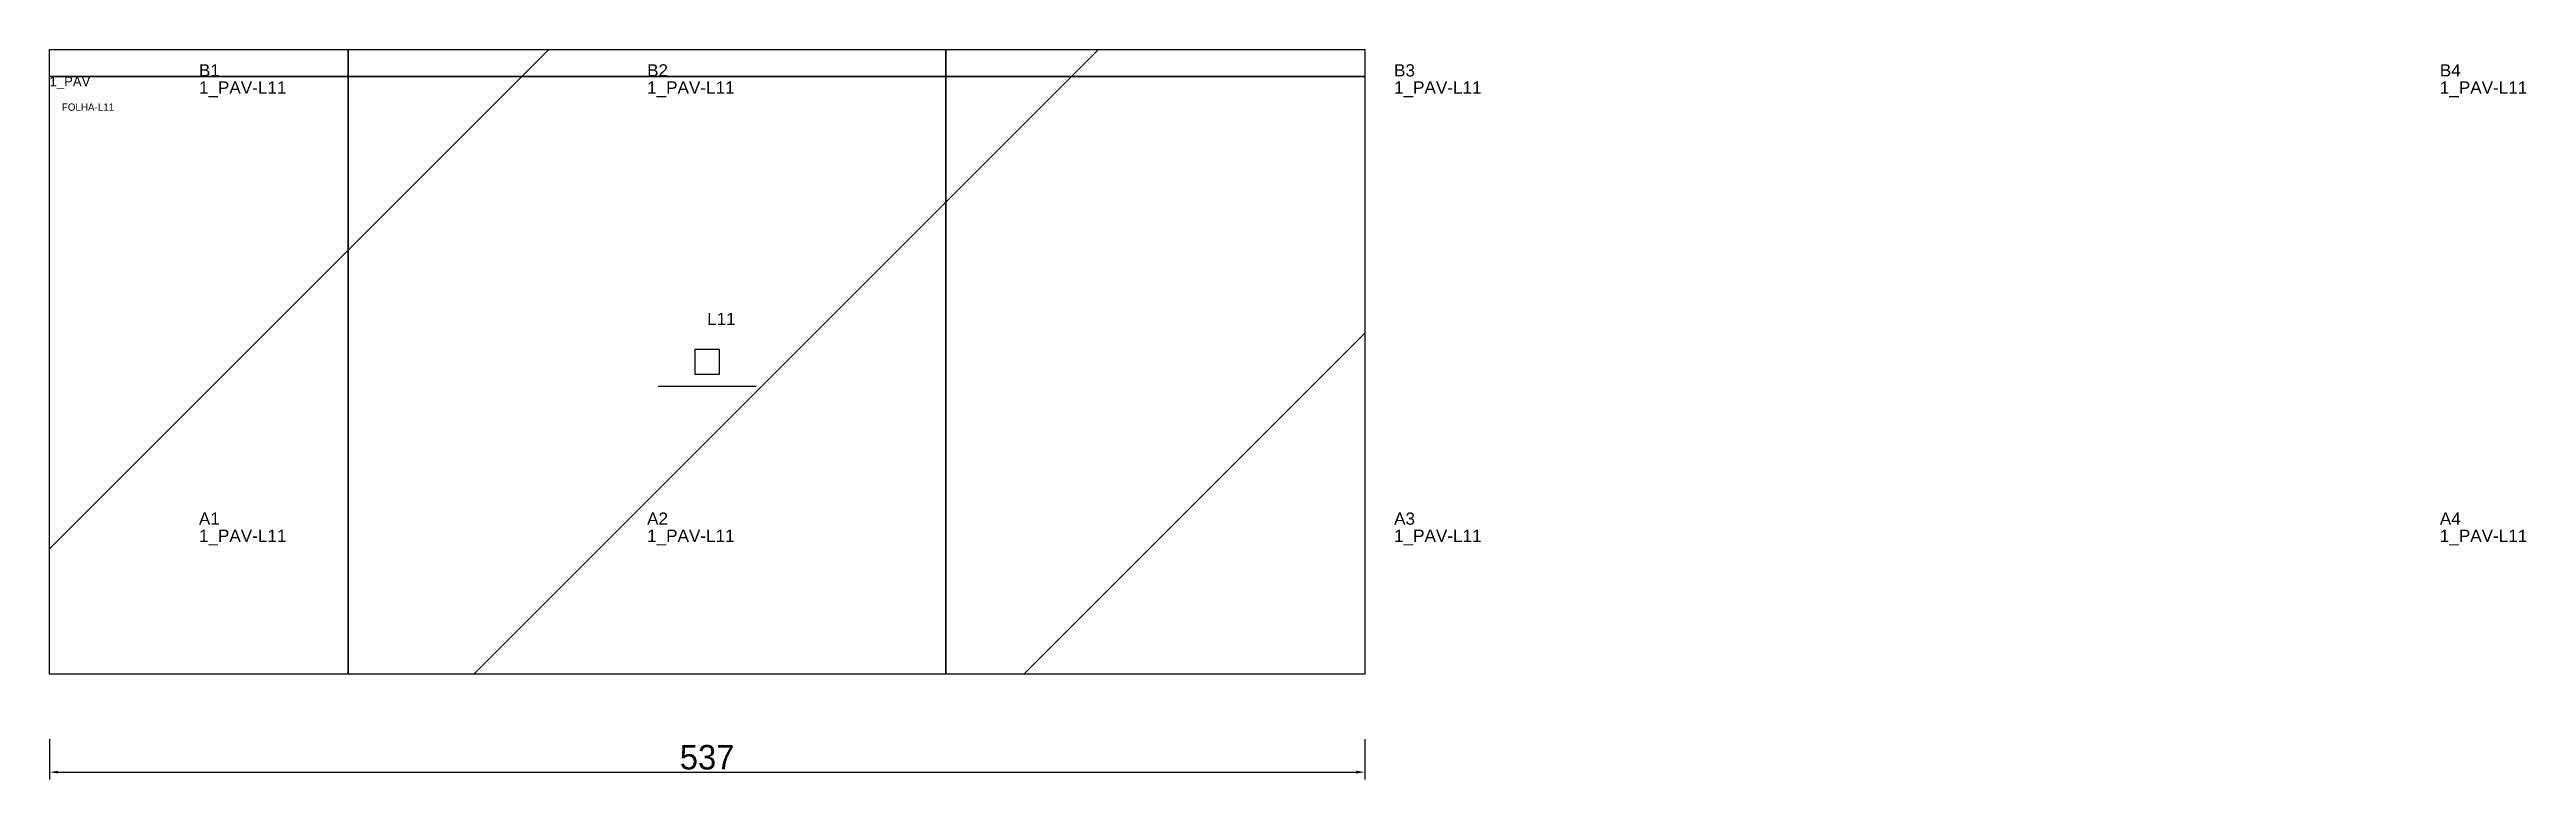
# Model space of a CAD drawing. Header units: metres. Extents: x 222 to 1234, y -97 to 202.
import ezdxf

# ---------------------------------------------------------------- set-up
doc = ezdxf.new("R2010")
doc.units = ezdxf.units.M
for name, color, linetype in [('3', 3, 'CONTINUOUS'), ('AUX00', 7, 'CONTINUOUS'), ('COTA', 241, 'CONTINUOUS'), ('FOLHA', 255, 'CONTINUOUS'), ('Hachura', 251, 'CONTINUOUS'), ('NOMENCLATURA', 7, 'CONTINUOUS'), ('Nível', 160, 'CONTINUOUS'), ('Painéis', 200, 'CONTINUOUS'), ('Pilares', 5, 'CONTINUOUS'), ('SARR_2.2x7', 40, 'CONTINUOUS')]:
    doc.layers.add(name, color=color, linetype=linetype)
doc.styles.add('ARIAL', font='Arial.ttf')
doc.styles.add('STR_STANDARD', font='arial.ttf')
doc.dimstyles.new('EZ DXF', dxfattribs={"dimtxt": 10, "dimasz": 3.5, "dimexe": 3, "dimexo": 1.5, "dimgap": 1, "dimtad": 1, "dimdec": 1, "dimdsep": 46, "dimcen": 2.5, "dimazin": 3, "dimtfac": 1, "dimtmove": 0, "dimatfit": 3})

msp = doc.modelspace()

# ---------------------------------------------------------------- hatches: boundary and pattern name
at = {"layer": 'Hachura'}
h = msp.add_hatch(dxfattribs=at)
h.set_pattern_fill('ANSI31', scale=50)
h.paths.add_polyline_path([(222.2, 201.5), (759.2, 201.5), (759.2, -53.5), (222.2, -53.5)])
h = msp.add_hatch(dxfattribs=at)
h.set_pattern_fill('ANSI31', scale=50)
h.paths.add_polyline_path([(222.2, 201.5), (759.2, 201.5), (759.2, -53.5), (222.2, -53.5)])

# ---------------------------------------------------------------- linework, layer by layer
at = {"layer": '3'}
for points in [[(344.2, -53.5), (344.2, 201.5)], [(344.2, -53.5), (344.2, 201.5)], [(588.2, -53.5), (588.2, 201.5)], [(588.2, -53.5), (588.2, 201.5)], [(222.2, 190.5), (759.2, 190.5)], [(222.2, 190.5), (759.2, 190.5)]]:
    msp.add_lwpolyline(points, close=True, dxfattribs=at)
at = {"layer": 'Painéis', "color": 200}
for p, q in [((222.2, 201.5), (759.2, 201.5)), ((222.2, -53.5), (222.2, 201.5)), ((222.2, 201.5), (759.2, 201.5)), ((222.2, -53.5), (222.2, 201.5)), ((759.2, 201.5), (759.2, -53.5)), ((759.2, 201.5), (759.2, -53.5)), ((759.2, -53.5), (222.2, -53.5)), ((759.2, -53.5), (222.2, -53.5))]:
    msp.add_line(p, q, dxfattribs=at)
at = {"layer": 'Pilares'}
msp.add_lwpolyline([(485.7, 69), (495.7, 69), (495.7, 79), (485.7, 79)], close=True, dxfattribs=at)
msp.add_lwpolyline([(485.7, 69), (495.7, 69), (495.7, 79), (485.7, 79)], close=True, dxfattribs=at)
at = {"layer": 'SARR_2.2x7'}
msp.add_line((470.7, 64), (510.7, 64), dxfattribs=at)
msp.add_line((470.7, 64), (510.7, 64), dxfattribs=at)

# ---------------------------------------------------------------- texts
at = {"layer": '3', "style": 'STR_STANDARD'}
for s, p in [('B1', (283.2, 190.5)), ('B1', (283.2, 190.5)), ('B2', (466.2, 190.5)), ('B2', (466.2, 190.5)), ('B3', (771.2, 190.5)), ('B3', (771.2, 190.5)), ('B4', (1198.2, 190.5)), ('B4', (1198.2, 190.5)), ('A1', (283.2, 7.5)), ('A1', (283.2, 7.5)), ('A2', (466.2, 7.5)), ('A2', (466.2, 7.5)), ('A3', (771.2, 7.5)), ('A3', (771.2, 7.5)), ('A4', (1198.2, 7.5)), ('A4', (1198.2, 7.5))]:
    msp.add_text(s, height=5, dxfattribs=at).set_placement(p)
at = {"layer": 'AUX00', "style": 'STR_STANDARD'}
for p in [(283.2, 183.5), (283.2, 183.5), (466.2, 183.5), (466.2, 183.5), (771.2, 183.5), (771.2, 183.5), (1198.2, 183.5), (1198.2, 183.5), (283.2, 0.5), (283.2, 0.5), (466.2, 0.5), (466.2, 0.5), (771.2, 0.5), (771.2, 0.5), (1198.2, 0.5), (1198.2, 0.5)]:
    msp.add_text('1_PAV-L11', height=5, dxfattribs=at).set_placement(p)
at = {"layer": 'FOLHA'}
msp.add_text('FOLHA-L11', height=3, dxfattribs=at).set_placement((227.2, 176.5))
msp.add_text('FOLHA-L11', height=3, dxfattribs=at).set_placement((227.2, 176.5))
at = {"layer": 'NOMENCLATURA', "insert": (490.7, 94), "char_height": 5, "attachment_point": 1, "style": 'ARIAL'}
msp.add_mtext('L11', dxfattribs=at)
msp.add_mtext('L11', dxfattribs=at)
at = {"layer": 'Nível'}
msp.add_text('1_PAV', height=4, dxfattribs=at).set_placement((222.2, 186.5))
msp.add_text('1_PAV', height=4, dxfattribs=at).set_placement((222.2, 186.5))

# ---------------------------------------------------------------- dimensions: what is measured, and where the dimension line sits
at = {"layer": 'COTA'}
msp.add_linear_dim(base=(222.2, -93.5), p1=(222.2, -78.5), p2=(759.2, -78.5), dimstyle='EZ DXF', dxfattribs=at).render()
msp.add_linear_dim(base=(222.2, -93.5), p1=(222.2, -78.5), p2=(759.2, -78.5), dimstyle='EZ DXF', dxfattribs=at).render()

doc.saveas('drawing.dxf')
